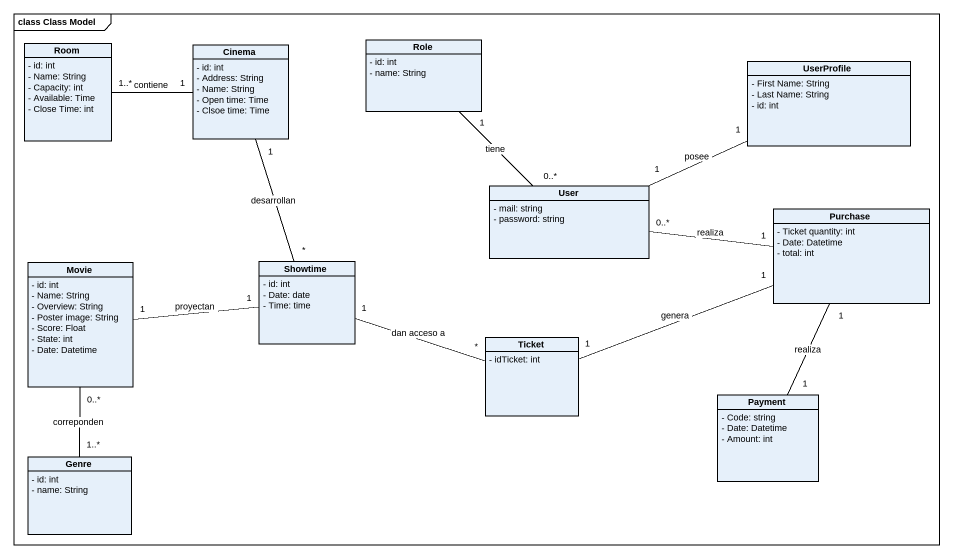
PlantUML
@startuml
mainframe class Class Model
hide circle
hide empty members
skinparam classAttributeIconSize 0
class Room {
  - id: int
  - Name: String
  - Capacity: int
  - Available: Time
  - Close Time: int
}
class Cinema {
  - id: int
  - Address: String
  - Name: String
  - Open time: Time
  - Clsoe time: Time
}
class Role {
  - id: int
  - name: String
}
class UserProfile {
  - First Name: String
  - Last Name: String
  - id: int
}
class User {
  - mail: string
  - password: string
}
class Purchase {
  - Ticket quantity: int
  - Date: Datetime
  - total: int
}
class Movie {
  - id: int
  - Name: String
  - Overview: String
  - Poster image: String
  - Score: Float
  - State: int
  - Date: Datetime
}
class Showtime {
  - id: int
  - Date: date
  - Time: time
}
class Ticket {
  - idTicket: int
}
class Payment {
  - Code: string
  - Date: Datetime
  - Amount: int
}
class Genre {
  - id: int
  - name: String
}
Room "1..*" -right- "1" Cinema : contiene
User "0..*" -up- "1" Role : tiene
User "1" -right- "1" UserProfile : posee
Purchase "1" -left- "0..*" User : realiza
Purchase "1" -left- "1" Ticket : genera
Showtime "*" -up- "1" Cinema : desarrollan
Showtime "1" -left- "1" Movie : proyectan
Ticket "*" -left- "1" Showtime : dan acceso a
Payment "1" -up- "1" Purchase : realiza
Genre "1..*" -up- "0..*" Movie : correponden
@enduml
